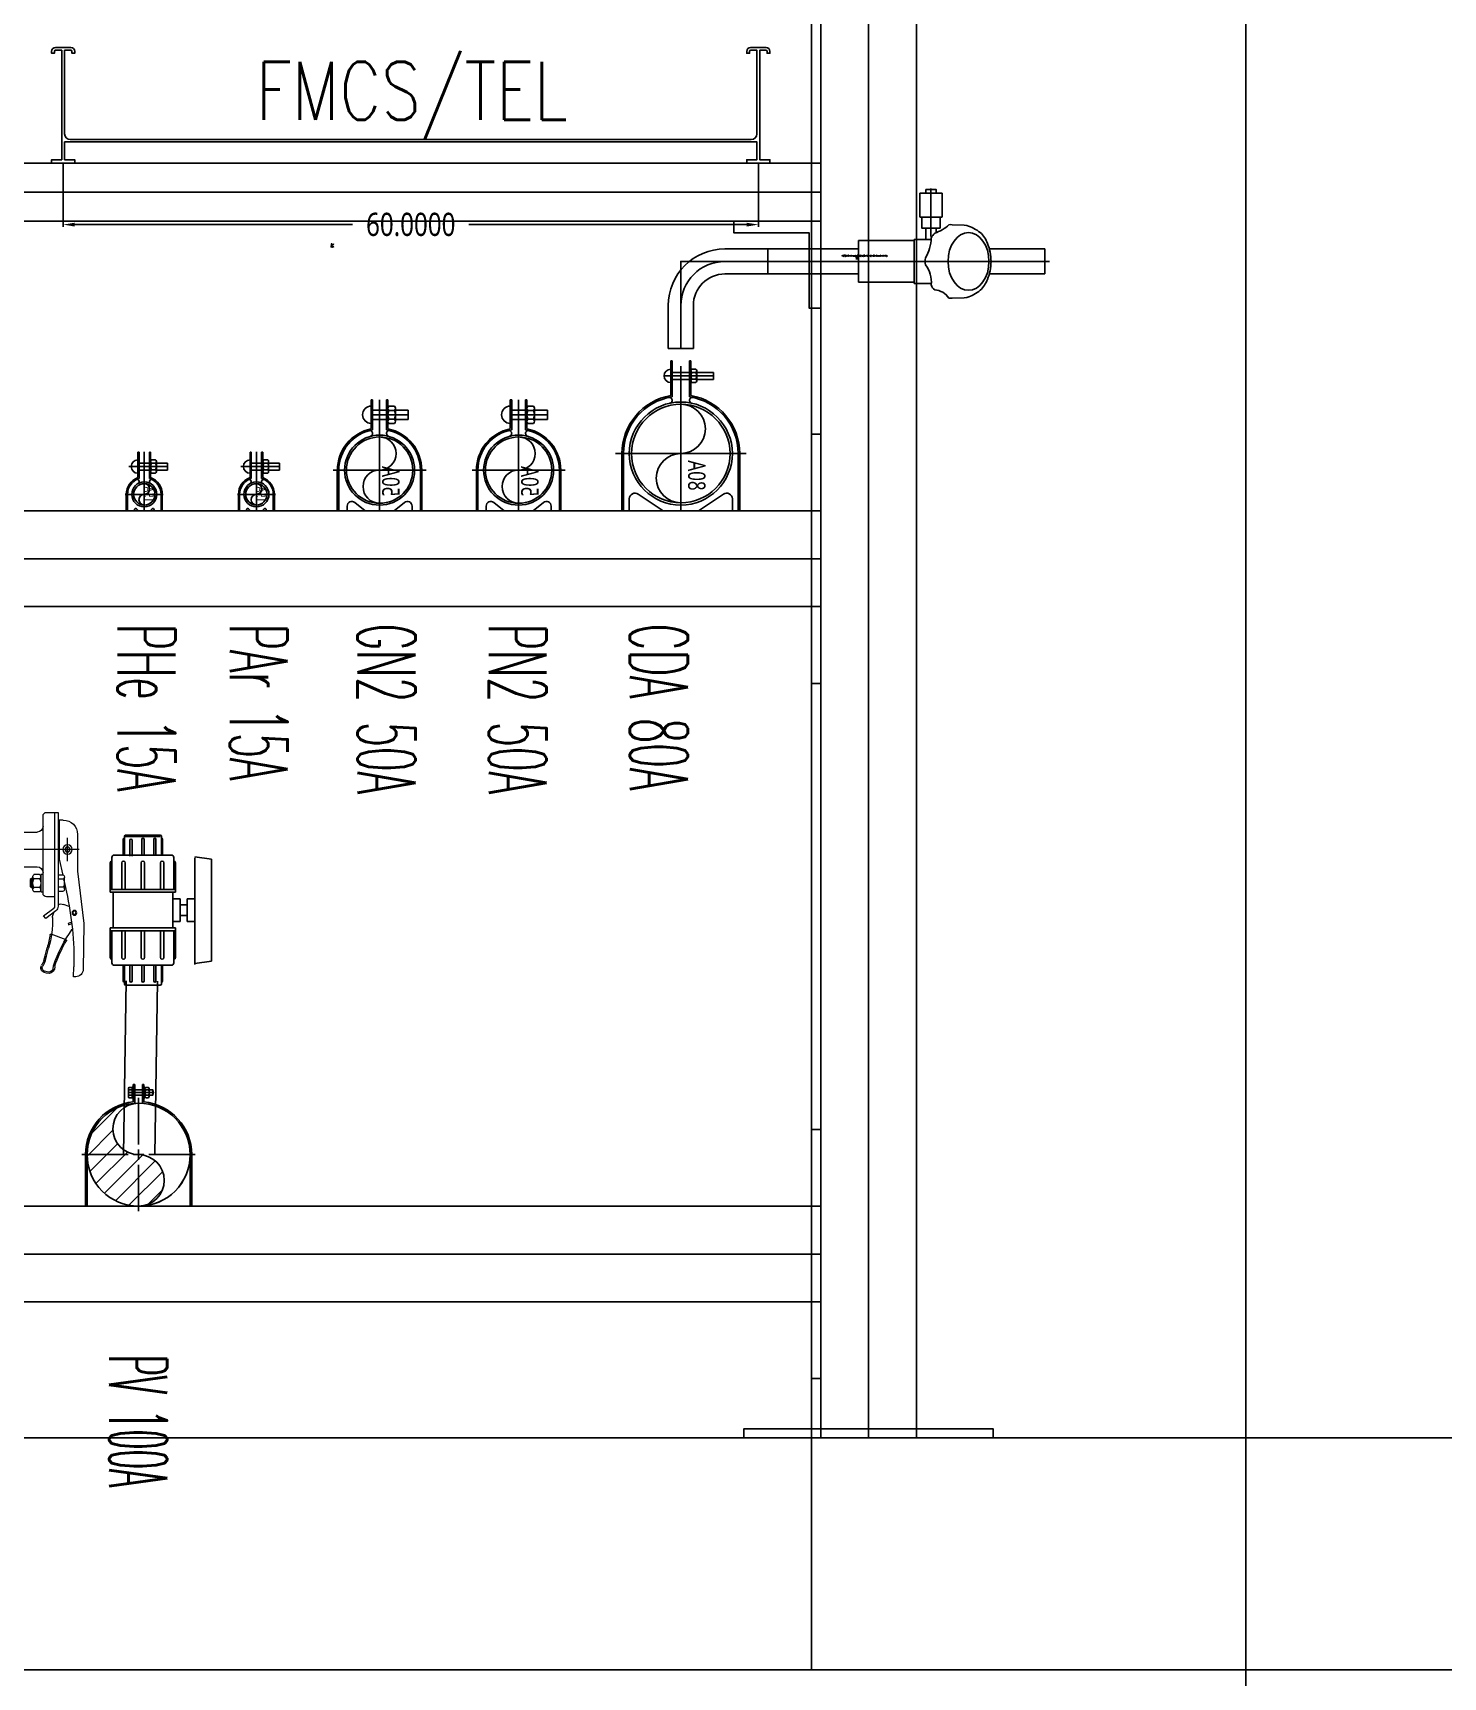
# Model space of a CAD drawing. Extents: x -3080 to 28500, y -1326 to 31609.
# Drawn here: x 17517.8 to 17639.5, y 26300.1 to 26442 of the extents above; entities that cross this region are included whole.
import ezdxf
from ezdxf.enums import TextEntityAlignment as Align
from ezdxf.xclip import XClip

# ---------------------------------------------------------------- set-up
doc = ezdxf.new("R2010")
doc.units = 0
doc.header["$LTSCALE"] = 100
doc.header["$XCLIPFRAME"] = 2
doc.linetypes.add('188K-SM-07-F10-MECH-CR PIPE-Y2257103$0$CENTER', pattern=[2, 1.25, -0.25, 0.25, -0.25])
doc.linetypes.add('188K-SM-07-F10-MECH-CR PIPE-Y2257103$0$X-S-FAB_SL ALL$0$HIDDEN', pattern=[0.4, 0.3, -0.1])
for name, color, linetype in [('0-xref', 8, 'Continuous'), ('188K-SM-07-F10-MECH-CR PIPE-Y2257103$0$0-AP7P1-SM-08-BG_CDA', 6, 'Continuous'), ('188K-SM-07-F10-MECH-CR PIPE-Y2257103$0$0-BG', 6, 'Continuous'), ('188K-SM-07-F10-MECH-CR PIPE-Y2257103$0$0-Y-CCD', 5, 'Continuous'), ('188K-SM-07-F10-MECH-CR PIPE-Y2257103$0$18P6-SM-08-FNN-120-A(X)-20211124$0$0-L191043-PCWR-20.7-P', 6, 'Continuous'), ('188K-SM-07-F10-MECH-CR PIPE-Y2257103$0$18P6-SM-08-FNN-120-A(X)-20211124$0$0-和淞-G-BG_PN2', 116, 'Continuous'), ('188K-SM-07-F10-MECH-CR PIPE-Y2257103$0$AP6A-SM-08-FNN-300-A(18)-BAY$0$0-PV', 5, 'Continuous'), ('188K-SM-07-F10-MECH-CR PIPE-Y2257103$0$AP7P1-SM-08-FNN-120-A(12.5)-SMP$0$18P6-SM-08-FNN-120-A(X)-20211124$0$0-和淞-G-BG_GN2', 5, 'Continuous'), ('188K-SM-07-F10-MECH-CR PIPE-Y2257103$0$DIM', 3, 'Continuous'), ('188K-SM-07-F10-MECH-CR PIPE-Y2257103$0$H-TXT', 7, 'Continuous'), ('188K-SM-07-F10-MECH-CR PIPE-Y2257103$0$SH-LINE-130', 2, 'Continuous'), ('188K-SM-07-F10-MECH-CR PIPE-Y2257103$0$UPW_PVDF', 7, 'Continuous'), ('188K-SM-07-F10-MECH-CR PIPE-Y2257103$0$X-S-FAB_SL ALL$0$ASP_1', 1, 'Continuous'), ('188K-SM-07-F10-MECH-CR PIPE-Y2257103$0$X-S-FAB_SL ALL$0$ASP_8', 8, 'Continuous'), ('188K-SM-07-F10-MECH-CR PIPE-Y2257103$0$X-S-FAB_SL ALL$0$BEAM-S', 2, 'Continuous'), ('188K-SM-07-F10-MECH-CR PIPE-Y2257103$0$X-S-FAB_SL ALL$0$HID', 5, '188K-SM-07-F10-MECH-CR PIPE-Y2257103$0$X-S-FAB_SL ALL$0$HIDDEN')]:
    doc.layers.add(name, color=color, linetype=linetype)
doc.layers.add('188K-SM-07-F10-MECH-CR PIPE-Y2257103$0$Blcok.TXT', color=7, linetype='Continuous', plot=False)
doc.layers.add('188K-SM-07-F10-MECH-CR PIPE-Y2257103$0$Block.TXT', color=7, linetype='Continuous', plot=False)
doc.layers.add('188K-SM-07-F10-MECH-CR PIPE-Y2257103$0$PCW', color=3, linetype='Continuous', lineweight=5, true_color=0x00ff00)
doc.styles.add('188K-SM-07-F10-MECH-CR PIPE-Y2257103$0$AA-TXT', font='romans.shx', dxfattribs={"bigfont": 'chineset.shx'})
doc.styles.add('188K-SM-07-F10-MECH-CR PIPE-Y2257103$0$AP6A-SM-08-FNN-300-A(18)-BAY$0$15P6-SM-08-FNN-100-A(D)-UIS-TCM$0$aa-txt', font='simplex.shx', dxfattribs={"width": 0.8, "bigfont": 'CHINA.shx'})
doc.styles.add('188K-SM-07-F10-MECH-CR PIPE-Y2257103$0$AP6A-SM-08-FNN-300-A(18)-BAY$0$15P6-SM-08-FNN-100-A(D)-UIS-TCM$0$SM-08-FNN-300-0_WWT(8)$0$SIMPLEX', font='SIMPLEX.shx', dxfattribs={"width": 0.7})
doc.styles.add('188K-SM-07-F10-MECH-CR PIPE-Y2257103$0$Standard', font='', dxfattribs={"width": 0.8})
doc.styles.add('188K-SM-07-F10-MECH-CR PIPE-Y2257103$0$TXT', font='txt.shx', dxfattribs={"width": 0.55, "bigfont": 'chineset.shx'})
doc.styles.get('188K-SM-07-F10-MECH-CR PIPE-Y2257103$0$Standard').set_extended_font_data('Microsoft JhengHei')
doc.dimstyles.new('188K-SM-07-F10-MECH-CR PIPE-Y2257103$0$Standard', dxfattribs={"dimtxt": 0.18, "dimasz": 0.18, "dimexe": 0.18, "dimexo": 0.0625, "dimgap": 0.09, "dimtad": 0, "dimtih": 1, "dimtoh": 1, "dimdec": 4, "dimzin": 0, "dimdsep": 46, "dimtxsty": '188K-SM-07-F10-MECH-CR PIPE-Y2257103$0$Standard', "dimcen": 0.09, "dimadec": 0, "dimazin": 0, "dimtfac": 1, "dimtdec": 4, "dimtofl": 0, "dimtmove": 0, "dimatfit": 3, "dimfxl": 1, "dimtolj": 1, "dimtzin": 0, "dimarcsym": 0})

# ---------------------------------------------------------------- blocks, each defined once
blk = doc.blocks.new('*U1541')
at = {"color": 241}
blk.add_lwpolyline([(17.5, 50), (-17.5, 50), (-17.5, 337.5), (17.5, 337.5)], close=True, dxfattribs=at)
blk = doc.blocks.new('188K-SM-07-F10-MECH-CR PIPE-Y2257103$0$X-S-FAB_SL ALL')
at = {"layer": '188K-SM-07-F10-MECH-CR PIPE-Y2257103$0$X-S-FAB_SL ALL$0$ASP_1'}
blk.add_line((12198.979, -73033.977), (19076.479, -73033.977), dxfattribs=at)
at = {"layer": '188K-SM-07-F10-MECH-CR PIPE-Y2257103$0$X-S-FAB_SL ALL$0$ASP_8'}
blk.add_line((13111.479, -73033.977), (13111.479, -72848.977), dxfattribs=at)
at = {"layer": '188K-SM-07-F10-MECH-CR PIPE-Y2257103$0$X-S-FAB_SL ALL$0$HID'}
blk.add_line((-2628.521, -73013.977), (19076.479, -73013.977), dxfattribs=at)
at = {"layer": '188K-SM-07-F10-MECH-CR PIPE-Y2257103$0$X-S-FAB_SL ALL$0$BEAM-S'}
blk.add_blockref('*U1541', (13166.479, -73086.477), dxfattribs=at)
blk = doc.blocks.new('*U213')
h = blk.add_hatch()
h.set_pattern_fill('ANSI31', color=1, scale=8.89, style=0)
h.set_pattern_definition([(45, (0, 0), (-0.78577, 0.78577), [])])
h.paths.add_polyline_path([(0, 4.45, 0.414214), (-4.45, 0, 0.414214), (0, -4.45, 1), (0, 0, -1)])
at = {"color": 1}
for p, q in [((0, 0.89), (0, 4.89)), ((-0.89, 0), (-4.89, 0)), ((-0.44, 0), (0.44, 0)), ((0, -0.44), (0, 0.44)), ((0.89, 0), (4.89, 0)), ((0, -0.89), (0, -4.89))]:
    blk.add_line(p, q, dxfattribs=at)
blk.add_circle((0, 0), 4.45)
for centre, start, end in [((0, 2.22), 90, 270), ((0, -2.22), 270, 90)]:
    blk.add_arc(centre, 2.22, start, end, dxfattribs=at)
at = {"style": '188K-SM-07-F10-MECH-CR PIPE-Y2257103$0$AP6A-SM-08-FNN-300-A(18)-BAY$0$15P6-SM-08-FNN-100-A(D)-UIS-TCM$0$aa-txt', "width": 0.8, "flags": 1}
blk.add_attdef('高度(cm)', (0.02, 0.14), '', height=0.2, dxfattribs=at)
blk = doc.blocks.new('188K-SM-07-F10-MECH-CR PIPE-Y2257103$0$A$Cb8898ec5')
at = {"linetype": 'ByBlock'}
for p, q in [((-1.38, 18.23), (-1.38, 13.74)), ((-1.38, 18.23), (-0.97, 18.23)), ((-1.38, 17.54), (-1.38, 14.78)), ((-0.97, 18.23), (-0.97, 13.37)), ((0.97, 18.23), (0.97, 13.37)), ((0.97, 18.23), (1.38, 18.23)), ((1.38, 18.23), (1.38, 13.74)), ((1.66, 14.78), (1.66, 17.54)), ((1.66, 17.17), (1.66, 15.14)), ((2.55, 17.51), (1.86, 17.51)), ((2.76, 15.14), (2.76, 17.17)), ((-2.52, 16.84), (-1.66, 16.84)), ((-2.52, 15.48), (-1.66, 15.48)), ((1.86, 16.84), (2.55, 16.84)), ((1.86, 15.48), (2.55, 15.48)), ((1.86, 14.8), (2.55, 14.8)), ((-13.81, 0), (-13.81, -13.4)), ((-13.4, 0), (-13.4, -13.4)), ((13.4, 0), (13.4, -13.4)), ((13.81, 0), (13.81, -13.4))]:
    blk.add_line(p, q, dxfattribs=at)
at = {"linetype": '188K-SM-07-F10-MECH-CR PIPE-Y2257103$0$CENTER'}
blk.add_line((-2.76, 16.16), (4, 16.16), dxfattribs=at)
at = {"linetype": 'ByBlock'}
blk.add_lwpolyline([(-2.62, 17.33), (-2.52, 17.51), (-1.66, 17.51), (-1.66, 14.8), (-2.52, 14.8), (-2.62, 14.99)], close=True, dxfattribs=at)
for points in [[(-1.38, 14.78), (-1.66, 14.78), (-1.66, 17.54), (-1.38, 17.54)], [(1.66, 14.78), (1.38, 14.78), (1.38, 17.54), (1.66, 17.54)], [(1.38, 16.85), (-1.38, 16.85)], [(-1.38, 15.47), (1.38, 15.47)], [(2.76, 15.47), (3.66, 15.47), (3.66, 16.85), (2.76, 16.85)]]:
    blk.add_lwpolyline(points, dxfattribs=at)
blk.add_circle((0, 0, 0), 13.4)
blk.add_circle((0, 0), 13.4, dxfattribs=at)
for centre, radius, start, end in [((-2.02, 17.17), 0.599, 145.6158, 214.3842), ((2.04, 17.17), 0.38, 117.1241, 242.8759), ((2.38, 17.17), 0.38, 297.1241, 62.8759), ((0, 0), 13.81, 95.7305, 180), ((-0.38, 16.16), 2.24, 162.412, 197.588), ((-2.02, 15.14), 0.599, 145.6158, 214.3842), ((0, 0), 13.81, 0, 84.2695), ((2.87, 16.16), 1.21, 146.0078, 213.9922), ((2.04, 15.14), 0.38, 117.1241, 242.8759), ((1.55, 16.16), 1.21, 326.0078, 33.9922), ((2.38, 15.14), 0.38, 297.1241, 62.8759), ((2.61, 16.16), 1.25, 326.6015, 33.3985)]:
    blk.add_arc(centre, radius, start, end, dxfattribs=at)
blk = doc.blocks.new('188K-SM-07-F10-MECH-CR PIPE-Y2257103$0$PCW-150Ax50A-L20-l_dwg_BFV-toyo-50A-f-3997985-SEC-F21')
at = {"layer": '188K-SM-07-F10-MECH-CR PIPE-Y2257103$0$PCW'}
for p, q in [((176572.5, 9736.1), (176572.5, 9655.1)), ((176568.5, 9726.3), (176569.5, 9726.3)), ((176582.5, 9666.1), (176582.5, 9733.1)), ((176568.5, 9710.6), (176569.5, 9710.6)), ((176622.5, 9719.1), (176587.5, 9719.1)), ((176568.5, 9697.6), (176569.5, 9697.6)), ((176564, 9669.7), (176564, 9680.2)), ((176565, 9682), (176569.5, 9682)), ((176565, 9678.5), (176569.5, 9678.5)), ((176585.5, 9682.5), (176590.3, 9682.5)), ((176585.5, 9678.7), (176590.3, 9678.7)), ((176622.5, 9689.1), (176587.5, 9689.1)), ((176591.3, 9669.3), (176591.3, 9680.6)), ((176591.3, 9679), (176592.5, 9679)), ((176564, 9675.2), (176562.3, 9667.3)), ((176565, 9671.5), (176569.5, 9671.5)), ((176569.5, 9668), (176565, 9668)), ((176572.5, 9663.1), (176579.5, 9663.1)), ((176585.5, 9671.2), (176590.3, 9671.2)), ((176585.5, 9667.5), (176590.3, 9667.5)), ((176559.8, 9654.8), (176564.8, 9656.7)), ((176574, 9647), (176573.3, 9649.7)), ((176547.2, 9639.8), (176547.8, 9600.6)), ((176562.6, 9626.1), (176575.6, 9631)), ((176572.4, 9603.2), (176572.7, 9600.6)), ((176573.8, 9601), (176573.5, 9603.6)), ((176579, 9598.4), (176581.2, 9599.1)), ((176579.4, 9597.3), (176581.6, 9598))]:
    blk.add_line(p, q, dxfattribs=at)
at = {"layer": '188K-SM-07-F10-MECH-CR PIPE-Y2257103$0$PCW', "color": 1, "true_color": 0xff0000}
blk.add_line((176561.3, 9694.1), (176561.3, 9714.1), dxfattribs=at)
at = {"layer": '188K-SM-07-F10-MECH-CR PIPE-Y2257103$0$PCW', "flags": 128}
for points in [[(176579.5, 9736.1), (176572.5, 9736.1), (176569.5, 9736.1), (176569.5, 9655.1)], [(176565.1, 9729.4), (176568.5, 9729.4), (176568.5, 9695.7), (176565.5, 9682)], [(176552.7, 9717), (176552.7, 9685.4), (176547.2, 9640.2)], [(176582.5, 9682.5), (176584.5, 9682.5), (176584.5, 9667.5), (176582.5, 9667.5)], [(176591.3, 9671), (176592.5, 9671), (176592.5, 9679), (176593.5, 9678), (176593.5, 9672), (176592.5, 9671)], [(176571.4, 9651.2), (176580.1, 9644.4), (176582, 9646.7), (176573.3, 9653.5)], [(176557.9, 9641.4), (176560.9, 9640.2), (176560.5, 9639.1), (176557.7, 9640.2)], [(176580.6, 9607.7), (176579.6, 9611.9), (176577.7, 9618.8)], [(176581.7, 9608.1), (176580.7, 9612.2), (176578.9, 9619.1)], [(176554.3, 9594.1), (176556.3, 9594.1), (176555.8, 9602.8)]]:
    blk.add_lwpolyline(points, dxfattribs=at)
for points in [[(176777.5, 9682.6), (176622.5, 9682.6), (176622.5, 9725.6), (176777.5, 9725.6)], [(176562.4, 9706.1), (176563.6, 9704.1), (176562.4, 9702.1), (176560.1, 9702.1), (176559, 9704.1), (176560.1, 9706.1)]]:
    blk.add_lwpolyline(points, close=True, dxfattribs=at)
at = {"layer": '188K-SM-07-F10-MECH-CR PIPE-Y2257103$0$PCW', "color": 1, "true_color": 0xff0000, "flags": 128}
blk.add_lwpolyline([(176551.3, 9704.1), (176617.5, 9704.1), (176782.5, 9704.1)], dxfattribs=at)
at = {"layer": '188K-SM-07-F10-MECH-CR PIPE-Y2257103$0$PCW'}
for centre, radius in [((176561.3, 9704.1), 4), ((176561.3, 9704.1), 2), ((176555.4, 9649.4), 2.06), ((176555.4, 9649.4), 1.41)]:
    blk.add_circle(centre, radius, dxfattribs=at)
for centre, radius, start, end in [((176579.5, 9733.1), 3, 0, 90), ((176565.1, 9717), 12.4, 90, 180), ((176587.5, 9724.1), 5, 180, 270), ((176566, 9680.2), 2.03, 120.5102, 239.4898), ((176570.6, 9675), 6.62, 148.1092, 211.8908), ((176587.5, 9684.1), 5, 90, 180), ((176586.8, 9680.6), 2.26, 123.8875, 236.1125), ((176592, 9675), 7.54, 150.1583, 209.8417), ((176589, 9680.6), 2.26, 303.8875, 56.1125), ((176583.8, 9675), 7.54, 330.1583, 29.8417), ((176836.8, 9607.2), 281, 167.6464, 180.9142), ((176566, 9669.7), 2.03, 120.5102, 239.4898), ((176579.5, 9666.1), 3, 270, 0), ((176586.8, 9669.3), 2.26, 123.8875, 236.1125), ((176589, 9669.3), 2.26, 303.8875, 56.1125), ((176566.8, 9651.2), 5.84, 62.8396, 110), ((176574.5, 9655.1), 5, 180, 232), ((176574.5, 9655.1), 2, 180, 232), ((176550.6, 9639.8), 3.44, 173.0887, 180.5618), ((176462.7, 9566.5), 116.9, 18.505, 36.0403), ((176568.4, 9645.5), 5.84, 359.3167, 15), ((176667.7, 9644.3), 93.5, 179.3168, 195.8177), ((176562.8, 9625.6), 0.584, 110.5352, 210.537), ((176462.7, 9566.5), 115.7, 18.505, 30.537), ((176575.8, 9630.4), 0.584, 8.5726, 110.5352), ((176667.7, 9644.3), 92.3, 188.5726, 195.8177), ((176607.7, 9618.7), 29.2, 202.0741, 211.4646), ((176607.7, 9618.7), 28, 202.0741, 211.4646), ((176554.3, 9600.7), 6.53, 180.5613, 270), ((176577.7, 9602.3), 5.26, 198.5051, 288.5045), ((176577.7, 9602.3), 4.09, 198.5051, 288.5045), ((176580.3, 9601.9), 2.92, 288.5053, 31.4646), ((176580.3, 9601.9), 4.09, 288.5053, 31.4646)]:
    blk.add_arc(centre, radius, start, end, dxfattribs=at)
blk = doc.blocks.new('188K-SM-07-F10-MECH-CR PIPE-Y2257103$0$AP6A-SM-08-FNN-300-A(18)-BAY$0$25A-BV')
for p, q in [((-26334.64, 1174.4, 0), (-26334.43, 1175.84, 0)), ((-26325.65, 1175.84, 0), (-26334.43, 1175.84, 0)), ((-26325.44, 1174.4, 0), (-26325.65, 1175.84, 0)), ((-26325.36, 1174.4, 0), (-26334.56, 1174.4, 0)), ((-26331.03, 1174.4, 0), (-26331.03, 1173.74, 0)), ((-26329.05, 1173.74, 0), (-26331.03, 1173.74, 0)), ((-26330.49, 1173.15, 0), (-26330.49, 1173.74, 0)), ((-26329.59, 1173.15, 0), (-26329.59, 1173.74, 0)), ((-26329.05, 1174.4, 0), (-26329.05, 1173.74, 0)), ((-26334.79, 1167.45, 0), (-26334.79, 1172.39, 0)), ((-26331.83, 1172.59, 0), (-26334.59, 1172.59, 0)), ((-26331.58, 1172.74, 0), (-26334.13, 1172.74, 0)), ((-26331.83, 1167.1, 0), (-26331.83, 1172.74, 0)), ((-26331.58, 1167.1, 0), (-26331.58, 1172.74, 0)), ((-26328.5, 1172.49, 0), (-26331.58, 1172.49, 0)), ((-26329.05, 1173.15, 0), (-26331.03, 1173.15, 0)), ((-26331.03, 1172.49, 0), (-26331.03, 1173.15, 0)), ((-26329.05, 1172.49, 0), (-26329.05, 1173.15, 0)), ((-26328.5, 1167.1, 0), (-26328.5, 1172.74, 0)), ((-26328.5, 1172.74, 0), (-26325.95, 1172.74, 0)), ((-26328.25, 1167.1, 0), (-26328.25, 1172.74, 0)), ((-26328.25, 1172.59, 0), (-26325.49, 1172.59, 0)), ((-26325.29, 1167.45, 0), (-26325.29, 1172.39, 0)), ((-26336.51, 1168.44, 0), (-26336.51, 1171.4, 0)), ((-26336.39, 1171.25, 0), (-26336.51, 1171.25, 0)), ((-26336.39, 1171.25, 0), (-26336.51, 1171.25, 0)), ((-26334.79, 1171.52, 0), (-26336.39, 1171.52, 0)), ((-26336.39, 1171.42, 0), (-26336.39, 1168.41, 0)), ((-26336.39, 1171.42, 0), (-26336.39, 1168.41, 0)), ((-26334.79, 1171.62, 0), (-26336.15, 1171.62, 0)), ((-26334.79, 1171.05, 0), (-26336.15, 1171.05, 0)), ((-26334.79, 1170.85, 0), (-26336.15, 1170.85, 0)), ((-26331.83, 1171.73, 0), (-26334.13, 1171.73, 0)), ((-26331.83, 1171.43, 0), (-26334.13, 1171.43, 0)), ((-26328.25, 1171.73, 0), (-26325.95, 1171.73, 0)), ((-26328.25, 1171.43, 0), (-26325.95, 1171.43, 0)), ((-26325.29, 1171.62, 0), (-26323.93, 1171.62, 0)), ((-26325.29, 1171.52, 0), (-26323.69, 1171.52, 0)), ((-26325.29, 1171.05, 0), (-26323.93, 1171.05, 0)), ((-26325.29, 1170.85, 0), (-26323.93, 1170.85, 0)), ((-26323.57, 1168.44, 0), (-26323.57, 1171.4, 0)), ((-26334.79, 1170.02, 0), (-26336.15, 1170.02, 0)), ((-26334.79, 1169.82, 0), (-26336.15, 1169.82, 0)), ((-26331.83, 1170.07, 0), (-26334.13, 1170.07, 0)), ((-26331.83, 1169.77, 0), (-26334.13, 1169.77, 0)), ((-26328.25, 1170.07, 0), (-26325.95, 1170.07, 0)), ((-26328.25, 1169.77, 0), (-26325.95, 1169.77, 0)), ((-26325.29, 1170.02, 0), (-26323.93, 1170.02, 0)), ((-26325.29, 1169.82, 0), (-26323.93, 1169.82, 0)), ((-26336.39, 1168.58, 0), (-26336.51, 1168.58, 0)), ((-26336.39, 1168.58, 0), (-26336.51, 1168.58, 0)), ((-26334.79, 1168.32, 0), (-26336.39, 1168.32, 0)), ((-26334.79, 1168.22, 0), (-26336.15, 1168.22, 0)), ((-26334.71, 1168.99, 0), (-26336.07, 1168.99, 0)), ((-26334.71, 1168.79, 0), (-26336.07, 1168.79, 0)), ((-26331.83, 1168.4, 0), (-26334.13, 1168.4, 0)), ((-26331.83, 1168.1, 0), (-26334.13, 1168.1, 0)), ((-26328.25, 1168.4, 0), (-26325.95, 1168.4, 0)), ((-26328.25, 1168.1, 0), (-26325.95, 1168.1, 0)), ((-26325.29, 1168.99, 0), (-26323.93, 1168.99, 0)), ((-26325.29, 1168.79, 0), (-26323.93, 1168.79, 0)), ((-26325.29, 1168.32, 0), (-26323.69, 1168.32, 0)), ((-26325.29, 1168.22, 0), (-26323.93, 1168.22, 0)), ((-26331.83, 1167.25, 0), (-26334.59, 1167.25, 0)), ((-26331.58, 1167.1, 0), (-26334.13, 1167.1, 0)), ((-26328.5, 1167.35, 0), (-26331.58, 1167.35, 0)), ((-26328.5, 1167.1, 0), (-26325.95, 1167.1, 0)), ((-26328.25, 1167.25, 0), (-26325.49, 1167.25, 0))]:
    blk.add_line(p, q)
for centre, radius, start, end in [((-26334.59, 1172.39, 0), 0.2, 90, 180), ((-26334.13, 1172.59, 0), 0.15, 90, 180), ((-26325.95, 1172.59, 0), 0.15, 0, 90), ((-26325.49, 1172.39, 0), 0.2, 0, 90), ((-26336.39, 1171.4, 0), 0.12, 90, 180), ((-26336.15, 1171.52, 0), 0.1, 90, 180), ((-26336.15, 1170.95, 0), 0.1, 90, 270), ((-26334.13, 1171.58, 0), 0.15, 90, 270), ((-26325.95, 1171.58, 0), 0.15, 270, 90), ((-26323.93, 1171.52, 0), 0.1, 0, 90), ((-26323.93, 1170.95, 0), 0.1, 270, 90), ((-26323.69, 1171.4, 0), 0.12, 0, 90), ((-26336.15, 1169.92, 0), 0.1, 90, 270), ((-26334.13, 1169.92, 0), 0.15, 90, 270), ((-26325.95, 1169.92, 0), 0.15, 270, 90), ((-26323.93, 1169.92, 0), 0.1, 270, 90), ((-26336.39, 1168.44, 0), 0.12, 180, 270), ((-26336.15, 1168.32, 0), 0.1, 180, 270), ((-26336.07, 1168.89, 0), 0.1, 90, 270), ((-26334.13, 1168.25, 0), 0.15, 90, 270), ((-26325.95, 1168.25, 0), 0.15, 270, 90), ((-26323.93, 1168.89, 0), 0.1, 270, 90), ((-26323.93, 1168.32, 0), 0.1, 270, 0), ((-26323.69, 1168.44, 0), 0.12, 270, 0), ((-26334.59, 1167.45, 0), 0.2, 180, 270), ((-26334.13, 1167.25, 0), 0.15, 180, 270), ((-26325.95, 1167.25, 0), 0.15, 270, 0), ((-26325.49, 1167.45, 0), 0.2, 270, 0)]:
    blk.add_arc(centre, radius, start, end)
blk = doc.blocks.new('188K-SM-07-F10-MECH-CR PIPE-Y2257103$0$SEC-P-Clamp-80A')
at = {"color": 0, "linetype": 'ByBlock'}
for p, q in [((-8.7, 99.5), (-8.7, 129.5)), ((-8.7, 129.5), (-7.5, 129.5)), ((-7.5, 98.5), (-7.5, 129.5)), ((7.5, 98.5), (7.5, 129.5)), ((8.7, 129.5), (7.5, 129.5)), ((8.7, 99.5), (8.7, 129.5)), ((-13.7, 119.5), (-28.3, 119.5)), ((-28.3, 119.5), (-28.3, 113.5)), ((-13.7, 113.5), (-28.3, 113.5)), ((-13.7, 120.9), (-13.7, 112.2)), ((-9.5, 122.3), (-12.9, 122.3)), ((-12.9, 119.4), (-9.5, 119.4)), ((-12.9, 113.6), (-9.5, 113.6)), ((-8.7, 112.2), (-8.7, 120.9)), ((7.5, 119.5), (-7.5, 119.5)), ((7.5, 113.5), (-7.5, 113.5)), ((-12.9, 110.8), (-9.5, 110.8)), ((-50.8, 49.5), (-50.8, 0)), ((-49.5, 49.5), (-49.5, 0)), ((49.5, 49.5), (49.5, 0)), ((50.8, 49.5), (50.8, 0)), ((-15.2, 0), (-36.8, 14.6)), ((15.2, 0), (36.8, 14.6)), ((-50.8, 0), (50.8, 0)), ((-44.5, 10.4), (-44.5, 0)), ((44.5, 10.4), (44.5, 0))]:
    blk.add_line(p, q, dxfattribs=at)
at = {"color": 1, "linetype": '188K-SM-07-F10-MECH-CR PIPE-Y2257103$0$CENTER'}
for p, q in [((0, 0), (0, 129.1)), ((14.5, 116.5), (-28.3, 116.5)), ((56.3, 49.5), (-56.3, 49.5))]:
    blk.add_line(p, q, dxfattribs=at)
at = {"color": 0, "linetype": 'ByBlock'}
for radius in [44.5, 42.5]:
    blk.add_circle((0, 49.5), radius, dxfattribs=at)
for centre, radius, start, end in [((-12, 120.9), 1.7, 122.0046, 237.9954), ((-8.1, 116.5), 5.61, 149.0209, 210.9791), ((-12, 112.2), 1.7, 122.0046, 237.9954), ((-10.4, 120.9), 1.7, 302.0046, 57.9954), ((-14.3, 116.5), 5.61, 329.0209, 30.9791), ((-10.4, 112.2), 1.7, 302.0046, 57.9954), ((8.7, 116.5), 5.77, 270, 90), ((0, 49.5), 50.8, 99.8709, 180), ((0, 49.5), 50.8, 0, 80.1291), ((0, 49.5), 49.5, 98.7059, 180), ((-10, 95.4), 2.5, 284.2411, 104.2411), ((0, 49.5), 49.5, 0, 81.2941), ((10, 95.4), 2.5, 75.7589, 255.7589), ((-39.5, 10.4), 5, 55.9469, 180), ((39.5, 10.4), 5, 0, 124.0531)]:
    blk.add_arc(centre, radius, start, end, dxfattribs=at)
for centre, start, end in [((0, 70.8), 90, 270), ((0, 28.3), 270, 90)]:
    blk.add_arc(centre, 21.2, start, end)
at = {"color": 2, "linetype": 'ByBlock', "style": '188K-SM-07-F10-MECH-CR PIPE-Y2257103$0$Standard', "width": 0.75}
blk.add_text('80A', height=15, rotation=90, dxfattribs=at).set_placement((-13.8, 30.6), align=Align.MIDDLE)
blk = doc.blocks.new('*U1538')
at = {"color": 0}
blk.add_blockref('188K-SM-07-F10-MECH-CR PIPE-Y2257103$0$SEC-P-Clamp-80A', (0, 0), dxfattribs=at)
blk = doc.blocks.new('188K-SM-07-F10-MECH-CR PIPE-Y2257103$0$SEC-P-Clamp-50A')
at = {"color": 0, "linetype": 'ByBlock'}
for p, q in [((-13.7, 87), (-24.8, 87)), ((-24.8, 87), (-24.8, 79)), ((-13.7, 88.6), (-13.7, 77.4)), ((-8, 90.5), (-12.9, 90.5)), ((-8, 86.7), (-12.9, 86.7)), ((-7.2, 71), (-7.2, 96)), ((-6, 96), (-7.2, 96)), ((-7.2, 77.4), (-7.2, 88.6)), ((-6, 70), (-6, 96)), ((6, 87), (-6, 87)), ((6, 70), (6, 96)), ((6, 96), (7.2, 96)), ((7.2, 71), (7.2, 96)), ((-13.7, 79), (-24.8, 79)), ((-8, 79.2), (-12.9, 79.2)), ((-12.9, 75.5), (-8, 75.5)), ((6, 79), (-6, 79)), ((-36.5, 35.2), (-36.5, 0)), ((-35.2, 35.2), (-35.2, 0)), ((35.2, 35.2), (35.2, 0)), ((36.5, 35.2), (36.5, 0)), ((-36.5, 0), (36.5, 0)), ((-28, 0), (-28, 4.2)), ((-12.5, 0), (-21.5, 7.3)), ((12.5, 0), (21.5, 7.3)), ((28, 0), (28, 4.2))]:
    blk.add_line(p, q, dxfattribs=at)
at = {"color": 1, "linetype": '188K-SM-07-F10-MECH-CR PIPE-Y2257103$0$CENTER'}
for p, q in [((0, 0), (0, 95.9)), ((7.2, 83), (-24.8, 83)), ((-40.2, 35.2), (40.2, 35.2))]:
    blk.add_line(p, q, dxfattribs=at)
at = {"color": 0, "linetype": 'ByBlock'}
for radius in [30.2, 28.6]:
    blk.add_circle((0, 35.2), radius, dxfattribs=at)
for centre, radius, start, end in [((-11.1, 88.6), 2.6, 133.818, 226.182), ((-4.5, 83), 9.2, 155.9322, 204.0678), ((-9.8, 88.6), 2.6, 313.818, 46.182), ((-16.4, 83), 9.2, 335.9322, 24.0678), ((7.2, 83), 7.51, 270, 90), ((0, 35.2), 36.4, 101.3926, 180), ((-11.1, 77.4), 2.6, 133.818, 226.182), ((-9.8, 77.4), 2.6, 313.818, 46.182), ((0, 35.2), 36.4, 0, 78.6074), ((0, 35.2), 35.2, 99.8002, 180), ((0, 49.5), 14.3, 90, 270), ((-8.5, 66.9), 2.51, 279.2496, 105.0462), ((0, 35.2), 35.2, 0, 80.1998), ((8.5, 66.9), 2.51, 74.9538, 260.7504), ((0, 21), 14.3, 270, 90), ((-24, 4.2), 4, 50.95, 180), ((24, 4.2), 4, 0, 129.05)]:
    blk.add_arc(centre, radius, start, end, dxfattribs=at)
at = {"color": 2, "linetype": 'ByBlock', "style": '188K-SM-07-F10-MECH-CR PIPE-Y2257103$0$Standard', "width": 0.75}
blk.add_text('50A', height=15, rotation=90, dxfattribs=at).set_placement((-9.7, 25.6), align=Align.MIDDLE)
blk = doc.blocks.new('*U259')
at = {"color": 0}
blk.add_blockref('188K-SM-07-F10-MECH-CR PIPE-Y2257103$0$SEC-P-Clamp-50A', (0, 0), dxfattribs=at)
blk = doc.blocks.new('*D1544')
at = {"layer": '188K-SM-07-F10-MECH-CR PIPE-Y2257103$0$DIM', "color": 0, "lineweight": -2, "transparency": 16777216}
for p, q in [((0, -0.06), (0, -5.47)), ((60, -0.06), (60, -5.47)), ((1, -5.29), (24.98, -5.29)), ((59, -5.29), (35.02, -5.29))]:
    blk.add_line(p, q, dxfattribs=at)
at = {"layer": '188K-SM-07-F10-MECH-CR PIPE-Y2257103$0$DIM', "color": 0, "transparency": 16777216}
for points in [[(1, -5.13), (1, -5.46), (0, -5.29)], [(59, -5.13), (59, -5.46), (60, -5.29)]]:
    blk.add_solid(points, dxfattribs=at)
at = {"layer": 'DefPoints', "color": 0, "transparency": 16777216}
for p in [(0, 0), (60, 0), (60, -5.29)]:
    blk.add_point(p, dxfattribs=at)
at = {"layer": '188K-SM-07-F10-MECH-CR PIPE-Y2257103$0$DIM', "color": 0, "transparency": 16777216, "insert": (30, -5.29), "char_height": 2, "attachment_point": 5, "style": '188K-SM-07-F10-MECH-CR PIPE-Y2257103$0$Standard'}
blk.add_mtext('\\A1;60.0000', dxfattribs=at)
blk = doc.blocks.new('188K-SM-07-F10-MECH-CR PIPE-Y2257103$0$Bellow_15A_R')
at = {"color": 0}
for p, q in [((4.81, 1.8), (0, 1.8)), ((0, -1.8), (0, 1.8)), ((4.81, 1.9), (4.81, -1.9)), ((4.81, 1.9), (6.29, 1.9)), ((-7.83, 1.08), (0, 1.08)), ((-7.83, 1.08), (-7.83, -1.08)), ((16.07, 1.08), (11.29, 1.08)), ((16.07, 1.08), (16.07, -1.08)), ((-7.83, -1.08), (0, -1.08)), ((16.07, -1.08), (11.29, -1.08)), ((4.81, -1.8), (0, -1.8)), ((6.28, -1.9), (4.81, -1.9))]:
    blk.add_line(p, q, dxfattribs=at)
at = {"color": 2, "linetype": '188K-SM-07-F10-MECH-CR PIPE-Y2257103$0$CENTER', "ltscale": 3}
blk.add_line((-8.24, 0), (16.48, 0), dxfattribs=at)
at = {"color": 0}
blk.add_lwpolyline([(11.13, -1.55, -0.129678), (10.5, -2.5, -0.076709), (9.35, -3.11), (9.11, -3.14), (8.07, -3.17, -0.111401), (7.8, -3.16, 0.105556), (6.58, -2.45, -0.110801), (6.28, -2.02, 0.124714), (5.78, -0.3, -0.093313), (5.78, 0.3, 0.191988), (6.28, 2.02, -0.199243), (6.58, 2.45, 0.232869), (7.8, 3.16, -0.069384), (8.07, 3.17), (9.11, 3.14), (9.35, 3.11, -0.093734), (10.5, 2.49, -0.099389), (11.13, 1.55, -0.039332), (11.36, 0.8, -0.090181), (11.36, -0.8, -0.048841)], format="xyb", close=True, dxfattribs=at)
blk.add_ellipse((9.49, 0), major_axis=(0, -2.49), ratio=0.70911, dxfattribs=at)
blk = doc.blocks.new('*U1609')
at = {"color": 0}
for p, q in [((5.81, -2.88), (5.81, -1.9)), ((6.7, -2.88), (6.7, -2.49)), ((5.3, -3.84), (5.33, -3.82)), ((5.33, -3.82), (7.18, -3.82)), ((5.46, -3.5), (5.46, -3.5)), ((7.05, -2.88), (7.04, -2.88)), ((7.04, -3.5), (7.05, -3.5)), ((7.21, -3.84), (7.18, -3.82))]:
    blk.add_line(p, q, dxfattribs=at)
at = {"color": 2, "linetype": '188K-SM-07-F10-MECH-CR PIPE-Y2257103$0$CENTER'}
blk.add_line((6.25, -2.15), (6.25, -6.29), dxfattribs=at)
at = {"color": 0}
for points in [[(5.3, -3.83), (5.3, -5.88), (7.21, -5.88), (7.21, -3.83)], [(7.05, -3.82), (7.04, -2.88), (5.46, -2.88), (5.46, -2.88), (5.46, -3.82)], [(5.81, -5.88), (5.81, -6.2), (6.7, -6.2), (6.7, -5.88)]]:
    blk.add_lwpolyline(points, dxfattribs=at)
blk.add_blockref('188K-SM-07-F10-MECH-CR PIPE-Y2257103$0$Bellow_15A_R', (0, 0), dxfattribs=at)
at = {"layer": '188K-SM-07-F10-MECH-CR PIPE-Y2257103$0$Blcok.TXT', "color": 0, "style": '188K-SM-07-F10-MECH-CR PIPE-Y2257103$0$TXT', "width": 0.6}
for tag, p in [('進吹氣口', (-0.18, -0.29)), ('管徑', (-0.18, -0.41)), ('氣種', (-0.18, -0.54))]:
    blk.add_attdef(tag, p, '', height=0.1, dxfattribs=at)
blk = doc.blocks.new('*U1617')
at = {"color": 0}
for p, q in [((-2.23, -28.92), (-5.92, -28.92)), ((-2.23, -31.09), (-2.23, -28.92)), ((-2.23, -31.09), (-5.92, -31.09)), ((-10.81, -37.5), (-10.81, -33.81)), ((-8.65, -37.5), (-8.65, -33.81)), ((-10.81, -37.5), (-8.65, -37.5))]:
    blk.add_line(p, q, dxfattribs=at)
at = {"color": 1}
for p, q in [((-2.23, -30), (-5.92, -30)), ((-9.73, -37.5), (-9.73, -33.81))]:
    blk.add_line(p, q, dxfattribs=at)
at = {"color": 0}
for radius in [4.89, 2.73]:
    blk.add_arc((-5.92, -33.81), radius, 90, 180, dxfattribs=at)
at = {"color": 1}
blk.add_arc((-5.92, -33.81), 3.81, 90, 180, dxfattribs=at)
at = {"layer": 'DefPoints'}
blk.add_lwpolyline([(-9.73, -33.81), (-9.73, -30), (-5.92, -30)], dxfattribs=at)
blk = doc.blocks.new('188K-SM-07-F10-MECH-CR PIPE-Y2257103$0$SEC-P-Clamp-15A')
at = {"color": 0, "linetype": 'ByBlock'}
for p, q in [((-10.5, 42.7), (-10.5, 34)), ((-6.3, 44.1), (-9.7, 44.1)), ((-5.5, 50.8), (-5.5, 28.8)), ((-4.5, 50.8), (-5.5, 50.8)), ((-4.5, 50.8), (-4.5, 28.1)), ((4.5, 50.8), (4.5, 28.1)), ((4.5, 50.8), (5.5, 50.8)), ((5.5, 50.8), (5.5, 28.8)), ((-10.5, 41.3), (-19.9, 41.3)), ((-19.9, 41.3), (-19.9, 35.3)), ((-10.5, 35.3), (-19.9, 35.3)), ((-9.7, 41.2), (-6.3, 41.2)), ((-9.7, 35.5), (-6.3, 35.5)), ((-9.7, 32.6), (-6.3, 32.6)), ((-4.5, 41.3), (4.5, 41.3)), ((-4.5, 35.3), (4.5, 35.3)), ((-15.5, 14.3), (-15.5, 0)), ((-14.5, 14.3), (-14.5, 0)), ((14.5, 14.3), (14.5, 0)), ((15.5, 14.3), (15.5, 0)), ((15.5, 0), (-15.5, 0)), ((-8.5, 1.1), (-8.5, 0)), ((-5, 0), (-6.8, 1.8)), ((5, 0), (6.8, 1.8)), ((8.5, 1.1), (8.5, 0))]:
    blk.add_line(p, q, dxfattribs=at)
at = {"color": 1, "linetype": 'ByBlock'}
for p, q in [((0, 51.1), (0, 0)), ((-19.9, 38.3), (13.4, 38.3)), ((-16.4, 14.3), (16.4, 14.3))]:
    blk.add_line(p, q, dxfattribs=at)
at = {"color": 0, "linetype": 'ByBlock'}
for radius in [10.8, 9.2]:
    blk.add_circle((0, 14.3), radius, dxfattribs=at)
for centre, radius, start, end in [((-8.8, 42.7), 1.7, 122.0046, 237.9954), ((-7.2, 42.7), 1.7, 302.0046, 57.9954), ((5.5, 38.3), 5.77, 270, 90), ((0, 14.3), 15.5, 110.7836, 180), ((-4.9, 38.3), 5.61, 149.0209, 210.9791), ((-8.8, 34), 1.7, 122.0046, 237.9954), ((-11.1, 38.3), 5.61, 329.0209, 30.9791), ((-7.2, 34), 1.7, 302.0046, 57.9954), ((0, 14.3), 15.5, 0, 69.2164), ((0, 14.3), 14.5, 108.08, 180), ((-6.3, 25.3), 1.83, 299.9346, 119.9352), ((0, 18.9), 4.6, 90, 270), ((0, 9.7), 4.6, 270, 90), ((0, 14.3), 14.5, 0, 71.92), ((6.3, 25.3), 1.83, 60.0648, 240.0654), ((-7.5, 1.1), 1, 45, 180), ((7.5, 1.1), 1, 0, 135)]:
    blk.add_arc(centre, radius, start, end, dxfattribs=at)
at = {"color": 2, "linetype": 'ByBlock', "style": '188K-SM-07-F10-MECH-CR PIPE-Y2257103$0$Standard', "width": 0.75}
blk.add_text('15A', height=8, rotation=90, dxfattribs=at).set_placement((-4, 14.1), align=Align.MIDDLE)
blk = doc.blocks.new('*U252')
at = {"color": 0}
blk.add_blockref('188K-SM-07-F10-MECH-CR PIPE-Y2257103$0$SEC-P-Clamp-15A', (0, 0), dxfattribs=at)
blk = doc.blocks.new('*U1543')
blk.add_lwpolyline([(0.12, 1.84), (0.12, 0.3), (1, 0.3), (1, 0), (-1, 0), (-1, 0.3), (-0.12, 0.3), (-0.12, 9.76), (-0.66, 9.76, 0.414213562), (-0.76, 9.66), (-0.76, 9.5), (-1, 9.5), (-1, 9.66, -0.414213562), (-0.66, 10), (0.66, 10, -0.414213562), (1, 9.66), (1, 9.5), (0.76, 9.5), (0.76, 9.66, 0.414213562), (0.66, 9.76), (0.12, 9.76), (0.12, 2.54, 0.414213562), (0.62, 2.04), (59.38, 2.04, 0.414213562), (59.88, 2.54), (59.88, 9.76), (59.34, 9.76, 0.414213562), (59.24, 9.66), (59.24, 9.5), (59, 9.5), (59, 9.66, -0.414213562), (59.34, 10), (60.66, 10, -0.414213562), (61, 9.66), (61, 9.5), (60.76, 9.5), (60.76, 9.66, 0.414213562), (60.66, 9.76), (60.12, 9.76), (60.12, 0.3), (61, 0.3), (61, 0), (59, 0), (59, 0.3), (59.88, 0.3), (59.88, 1.84)], format="xyb", close=True)
at = {"layer": '188K-SM-07-F10-MECH-CR PIPE-Y2257103$0$DIM'}
dim = blk.add_linear_dim(base=(60, -5.29392), p1=(0, 0), p2=(60, 0), dimstyle='188K-SM-07-F10-MECH-CR PIPE-Y2257103$0$Standard', override={"dimtxt": 2, "dimasz": 1, "dimfxl": 0.1}, dxfattribs=at)
dim.commit()
dim.dimension.update_dxf_attribs({"geometry": '*D1544', "text_midpoint": (30, -5.29392)})
blk = doc.blocks.new('188K-SM-07-F10-MECH-CR PIPE-Y2257103$0$PVD-1')
at = {"layer": '188K-SM-07-F10-MECH-CR PIPE-Y2257103$0$AP6A-SM-08-FNN-300-A(18)-BAY$0$0-PV'}
for p, q in [((3954.29, -72974.52), (3954.07, -72989.51)), ((3956.99, -72974.56), (3956.77, -72989.55))]:
    blk.add_line(p, q, dxfattribs=at)
at = {"layer": '188K-SM-07-F10-MECH-CR PIPE-Y2257103$0$SH-LINE-130', "ltscale": 0.1}
blk.add_line((4014.24, -72906.48), (3894.24, -72906.48), dxfattribs=at)
for points in [[(4014.24, -73013.98), (4014.24, -72789.78), (4018.37, -72789.78), (4018.37, -73013.98)], [(4022.5, -73013.98), (4022.5, -72789.78), (4018.37, -72789.78), (4018.37, -73013.98)], [(4014.24, -72908.98), (3894.24, -72908.98), (3894.24, -72903.98), (4014.24, -72903.98)], [(4014.24, -72908.98), (4006.74, -72908.98), (4006.74, -72909.98), (4013.24, -72909.98), (4013.24, -72916.48), (4014.24, -72916.48)], [(4014.24, -72927.36), (4014.24, -72948.86), (4013.44, -72948.86), (4013.44, -72927.36)], [(4014.24, -72933.98), (3895.04, -72933.98), (3895.04, -72938.11), (4014.24, -72938.11)], [(4014.24, -72942.24), (3895.04, -72942.24), (3895.04, -72938.11), (4014.24, -72938.11)], [(4014.24, -72987.36), (4014.24, -73008.86), (4013.44, -73008.86), (4013.44, -72987.36)], [(4014.24, -72993.98), (3895.04, -72993.98), (3895.04, -72998.11), (4014.24, -72998.11)], [(4014.24, -73002.24), (3895.04, -73002.24), (3895.04, -72998.11), (4014.24, -72998.11)], [(4029.12, -73013.98), (4007.62, -73013.98), (4007.62, -73013.18), (4029.12, -73013.18)]]:
    blk.add_lwpolyline(points, close=True, dxfattribs=at)
at = {"layer": '188K-SM-07-F10-MECH-CR PIPE-Y2257103$0$0-AP7P1-SM-08-BG_CDA'}
ref = blk.add_blockref('*U1609', (4017.51, -72912.45), dxfattribs=dict(at, xscale=-1, rotation=180))
ref.add_attrib('進吹氣口', 'IOPP', (4017.53, -72912.16), dxfattribs={"layer": '188K-SM-07-F10-MECH-CR PIPE-Y2257103$0$Blcok.TXT', "color": 0, "height": 0.1, "rotation": 180, "style": '188K-SM-07-F10-MECH-CR PIPE-Y2257103$0$TXT', "width": 0.6})
ref.add_attrib('管徑', '15A', (4017.47, -72912.04), dxfattribs={"layer": '188K-SM-07-F10-MECH-CR PIPE-Y2257103$0$Blcok.TXT', "color": 0, "height": 0.1, "rotation": 180, "style": '188K-SM-07-F10-MECH-CR PIPE-Y2257103$0$TXT', "width": 0.6})
ref.add_attrib('氣種', '188K-SM-07-F10-MECH-CR PIPE-Y2257103$0$0-AP7P1-SM-08-BG_CDA', (4020, -72911.91), dxfattribs={"layer": '188K-SM-07-F10-MECH-CR PIPE-Y2257103$0$Blcok.TXT', "color": 0, "height": 0.1, "rotation": 180, "style": '188K-SM-07-F10-MECH-CR PIPE-Y2257103$0$TXT', "width": 0.6})
ref = blk.add_blockref('*U1617', (3972.17, -72922.18), dxfattribs=dict(at, xscale=-1.000000000000002, rotation=90))
ref.add_attrib('氣種', 'CHW', (3971.98, -72911.02), dxfattribs={"layer": '188K-SM-07-F10-MECH-CR PIPE-Y2257103$0$Block.TXT', "height": 0.1, "style": '188K-SM-07-F10-MECH-CR PIPE-Y2257103$0$TXT', "width": 0.6})
ref.add_attrib('管徑', '250A', (3971.95, -72911.21), dxfattribs={"layer": '188K-SM-07-F10-MECH-CR PIPE-Y2257103$0$Block.TXT', "height": 0.1, "style": '188K-SM-07-F10-MECH-CR PIPE-Y2257103$0$TXT', "width": 0.6})
at = {"layer": '188K-SM-07-F10-MECH-CR PIPE-Y2257103$0$0-AP7P1-SM-08-BG_CDA', "xscale": -0.1, "yscale": 0.1, "zscale": 0.1}
blk.add_blockref('*U1538', (4002.17, -72933.98), dxfattribs=at)
at = {"layer": '188K-SM-07-F10-MECH-CR PIPE-Y2257103$0$0-BG', "xscale": -0.1, "yscale": 0.1, "zscale": 0.1}
for p in [(3955.86, -72933.98), (3965.54, -72933.98)]:
    blk.add_blockref('*U252', p, dxfattribs=at)
at = {"layer": '188K-SM-07-F10-MECH-CR PIPE-Y2257103$0$0-Y-CCD', "color": 5}
blk.add_blockref('*U1543', (3948.86, -72903.98), dxfattribs=at)
at = {"layer": '188K-SM-07-F10-MECH-CR PIPE-Y2257103$0$18P6-SM-08-FNN-120-A(X)-20211124$0$0-L191043-PCWR-20.7-P', "xscale": -0.1, "yscale": 0.1, "zscale": 0.1}
blk.add_blockref('188K-SM-07-F10-MECH-CR PIPE-Y2257103$0$PCW-150Ax50A-L20-l_dwg_BFV-toyo-50A-f-3997985-SEC-F21', (21605.37, -73933.6), dxfattribs=at)
at = {"layer": '188K-SM-07-F10-MECH-CR PIPE-Y2257103$0$18P6-SM-08-FNN-120-A(X)-20211124$0$0-和淞-G-BG_PN2', "xscale": -0.1, "yscale": 0.1, "zscale": 0.1}
blk.add_blockref('*U259', (3988.17, -72933.98), dxfattribs=at)
at = {"layer": '188K-SM-07-F10-MECH-CR PIPE-Y2257103$0$AP6A-SM-08-FNN-300-A(18)-BAY$0$0-PV', "rotation": 270}
blk.add_blockref('188K-SM-07-F10-MECH-CR PIPE-Y2257103$0$AP6A-SM-08-FNN-300-A(18)-BAY$0$25A-BV', (2785.82, -99298.47, 0), dxfattribs=at)
at = {"layer": '188K-SM-07-F10-MECH-CR PIPE-Y2257103$0$AP6A-SM-08-FNN-300-A(18)-BAY$0$0-PV', "xscale": 0.3317164179103469, "yscale": 0.3317164179103469, "zscale": 0.3317164179103469}
blk.add_blockref('188K-SM-07-F10-MECH-CR PIPE-Y2257103$0$A$Cb8898ec5', (3955.37, -72989.53), dxfattribs=at)
at = {"layer": '188K-SM-07-F10-MECH-CR PIPE-Y2257103$0$AP6A-SM-08-FNN-300-A(18)-BAY$0$0-PV'}
blk.add_blockref('*U213', (3955.37, -72989.53), dxfattribs=at)
at = {"layer": '188K-SM-07-F10-MECH-CR PIPE-Y2257103$0$AP7P1-SM-08-FNN-120-A(12.5)-SMP$0$18P6-SM-08-FNN-120-A(X)-20211124$0$0-和淞-G-BG_GN2', "xscale": -0.1, "yscale": 0.1, "zscale": 0.1}
blk.add_blockref('*U259', (3976.17, -72933.98), dxfattribs=at)
at = {"layer": '188K-SM-07-F10-MECH-CR PIPE-Y2257103$0$H-TXT', "color": 7, "style": '188K-SM-07-F10-MECH-CR PIPE-Y2257103$0$AP6A-SM-08-FNN-300-A(18)-BAY$0$15P6-SM-08-FNN-100-A(D)-UIS-TCM$0$SM-08-FNN-300-0_WWT(8)$0$SIMPLEX', "text_generation_flag": 6}
for s, width, p in [('PHe 15A', 0.5, (3956.05, -72943.73, 0)), ('PAr 15A', 0.5, (3965.73, -72943.73, 0)), ('GN2 50A', 0.5, (3976.77, -72943.73, 0)), ('PN2 50A', 0.5, (3988.09, -72943.73, 0)), ('CDA 80A', 0.5, (4000.28, -72943.73, 0)), ('PV 100A', 0.4, (3955.33, -73006.82, 0))]:
    blk.add_text(s, height=5, rotation=90, dxfattribs=dict(at, width=width)).set_placement(p, align=Align.MIDDLE_LEFT)
at = {"layer": '188K-SM-07-F10-MECH-CR PIPE-Y2257103$0$UPW_PVDF', "style": '188K-SM-07-F10-MECH-CR PIPE-Y2257103$0$AA-TXT', "width": 0.8}
blk.add_text('FMCS/TEL', height=5, dxfattribs=at).set_placement((3965.5, -72897.72), align=Align.MIDDLE_LEFT)
blk = doc.blocks.new('188K-SM-07-F10-MECH-CR PIPE-Y2257103')
blk.add_line((23502.5, 26320.786), (1845, 26320.786))
ref = blk.add_blockref('188K-SM-07-F10-MECH-CR PIPE-Y2257103$0$X-S-FAB_SL ALL', (4473.521, 99334.763))
XClip(ref).set_block_clipping_path([(-7553.4648570136, -75341.9369645483), (24026.2025623869, -67725.7696244382)])
at = {"layer": '188K-SM-07-F10-MECH-CR PIPE-Y2257103$0$0-BG'}
blk.add_blockref('188K-SM-07-F10-MECH-CR PIPE-Y2257103$0$PVD-1', (13571.56, 99334.763), dxfattribs=at)

msp = doc.modelspace()

# ---------------------------------------------------------------- block references
at = {"layer": '0-xref'}
msp.add_blockref('188K-SM-07-F10-MECH-CR PIPE-Y2257103', (0, 0), dxfattribs=at)

doc.saveas('drawing.dxf')
